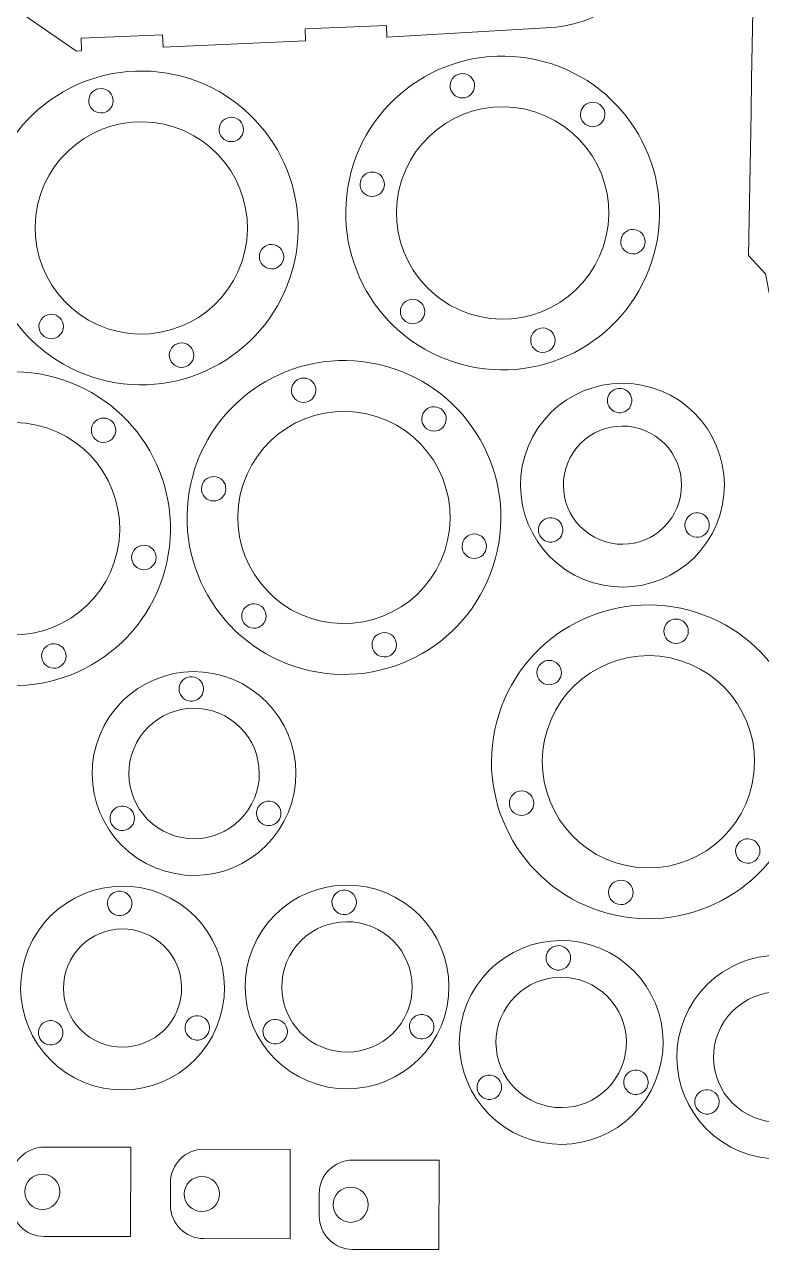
# Model space of a CAD drawing. Header units: millimetres. Extents: x -827 to 468, y -1652 to 1182.
# Drawn here: x -198.7 to -17.8, y -272.5 to 28 of the extents above; entities that cross this region are included whole.
import ezdxf

# ---------------------------------------------------------------- set-up
doc = ezdxf.new("R2010")
doc.units = ezdxf.units.MM
doc.header["$MEASUREMENT"] = 0
doc.layers.add('layer 1', color=7, linetype='Continuous')

msp = doc.modelspace()

# ---------------------------------------------------------------- linework, layer by layer
at = {"layer": 'layer 1', "color": 20, "lineweight": 20}
msp.add_open_spline([(108.1502, 204.8855), (112.9744, 204.0399), (117.1945, 201.7782), (120.4591, 198.603), (120.4591, 198.603), (124.1073, 195.0546), (129.5931, 196.5891), (132.7406, 199.2505), (132.7406, 199.2505), (135.9165, 201.936), (137.4535, 205.2047), (132.9721, 210.3693), (132.9721, 210.3693), (127.7232, 216.4186), (120.8748, 219.7215), (112.5802, 221.1534), (112.5802, 221.1534), (112.0428, 221.2462), (111.3683, 221.2943), (110.8044, 221.3218), (110.8044, 221.3218), (110.8044, 221.3218), (39.4793, 224.7882), (39.4793, 224.7882), (39.4793, 224.7882), (39.4793, 224.7882), (8.3354, 217.546), (8.3354, 217.546), (8.3354, 217.546), (8.3354, 217.546), (-23.1665, 218.1376), (-23.1665, 218.1376), (-23.1665, 218.1376), (-31.2724, 208.3904), (-30.0578, 178.2407), (-29.7453, 170.6578), (-29.7453, 170.6578), (-27.7313, 121.7825), (-52.5495, 68.3071), (-107.1153, 66.0431), (-107.1153, 66.0431), (-113.9093, 65.7613), (-146.5348, 64.4901), (-153.6885, 65.1336), (-153.6885, 65.1336), (-182.1094, 67.6905), (-205.0652, 91.0378), (-214.84, 119.0054), (-214.84, 119.0054), (-217.7587, 127.3567), (-219.5023, 136.12), (-219.8651, 144.8648), (-219.8651, 144.8648), (-220.2871, 155.0341), (-221.418, 170.1049), (-222.8444, 182.7558), (-222.8444, 182.7558), (-223.9504, 192.5668), (-224.9189, 200.0917), (-227.8808, 208.0324), (-227.8808, 208.0324), (-230.6014, 215.3263), (-234.3359, 221.2116), (-239.5075, 224.5498), (-239.5075, 224.5498), (-239.5075, 224.5498), (-292.5192, 226.9323), (-292.5192, 226.9323), (-292.5192, 226.9323), (-292.5192, 226.9323), (-292.3887, 229.8633), (-292.3887, 229.8633), (-292.3887, 229.8633), (-292.3887, 229.8633), (-305.0887, 230.5506), (-305.0887, 230.5506), (-305.0887, 230.5506), (-311.9011, 230.9192), (-322.6283, 232.378), (-334.1747, 232.0192), (-334.1747, 232.0192), (-334.1747, 232.0192), (-334.1815, 232.0174), (-334.1815, 232.0174), (-334.1815, 232.0174), (-343.6199, 231.8856), (-352.5797, 226.3891), (-356.6789, 217.2023), (-356.6789, 217.2023), (-357.2882, 215.8366), (-357.7648, 214.4453), (-358.1147, 213.043), (-358.1147, 213.043), (-358.1708, 212.8439), (-358.2203, 212.6368), (-358.2623, 212.4201), (-358.2623, 212.4201), (-358.2623, 212.4201), (-358.2634, 212.414), (-358.2634, 212.414), (-358.2634, 212.414), (-358.5401, 211.1677), (-358.7177, 209.9144), (-358.8002, 208.664), (-358.8002, 208.664), (-360.924, 187.2712), (-349.4373, 159.7583), (-363.8552, 147.1119), (-363.8552, 147.1119), (-363.8552, 147.1119), (-365.0964, 146.0965), (-365.0964, 146.0965), (-365.0964, 146.0965), (-365.0964, 146.0965), (-404.4588, 110.1724), (-404.4588, 110.1724), (-404.4588, 110.1724), (-410.0218, 105.6351), (-419.9582, 105.3357), (-431.9793, 104.0606), (-431.9793, 104.0606), (-450.3509, 102.1118), (-496.5233, 100.6426), (-507.3167, 100.3379), (-507.3167, 100.3379), (-507.3167, 100.3379), (-571.2589, 98.5069), (-571.2589, 98.5069), (-571.2589, 98.5069), (-574.538, 98.4112), (-578.034, 97.9195), (-581.8472, 96.8748), (-581.8472, 96.8748), (-581.8472, 96.8748), (-596.7667, 92.3908), (-596.7667, 92.3908), (-596.7667, 92.3908), (-596.7667, 92.3908), (-618.1668, 89.3005), (-618.1668, 89.3005), (-618.1668, 89.3005), (-619.755, 88.9302), (-621.2723, 88.6729), (-622.7392, 88.1458), (-622.7392, 88.1458), (-627.8869, 86.2956), (-631.744, 83.4376), (-634.723, 79.3291), (-634.723, 79.3291), (-637.7183, 75.1981), (-639.8211, 69.8028), (-639.5406, 63.0443), (-639.5406, 63.0443), (-639.2317, 55.5972), (-635.1464, 48.0491), (-628.478, 43.7306), (-628.478, 43.7306), (-625.8671, 42.0399), (-622.3651, 40.5349), (-619.1146, 39.9234), (-619.1146, 39.9234), (-616.356, 39.4045), (-613.8469, 39.2889), (-611.0711, 39.7597), (-611.0711, 39.7597), (-601.1747, 40.9713), (-591.2163, 34.6305), (-582.5706, 28.4756), (-582.5706, 28.4756), (-577.5729, 24.9177), (-573.9003, 20.4579), (-570.045, 18.5189), (-570.045, 18.5189), (-568.4141, 17.6986), (-566.0221, 18.1204), (-564.6631, 17.9704), (-564.6631, 17.9704), (-564.6631, 17.9704), (-506.0511, 20.4042), (-506.0511, 20.4042), (-506.0511, 20.4042), (-502.8283, 20.6652), (-500.0811, 21.4146), (-497.7546, 24.6233), (-497.7546, 24.6233), (-497.7546, 24.6233), (-494.716, 28.2754), (-494.716, 28.2754), (-494.716, 28.2754), (-492.1934, 31.3354), (-489.1708, 32.0999), (-485.7535, 32.2171), (-485.7535, 32.2171), (-485.7535, 32.2171), (-484.8618, 32.2541), (-484.8618, 32.2541), (-484.8618, 32.2541), (-484.8618, 32.2541), (-484.9749, 34.9803), (-484.9749, 34.9803), (-484.9749, 34.9803), (-484.9749, 34.9803), (-464.9921, 35.8094), (-464.9921, 35.8094), (-464.9921, 35.8094), (-464.9921, 35.8094), (-464.879, 33.0839), (-464.879, 33.0839), (-464.879, 33.0839), (-464.879, 33.0839), (-429.9091, 34.5361), (-429.9091, 34.5361), (-429.9091, 34.5361), (-429.9091, 34.5361), (-430.0222, 37.2603), (-430.0222, 37.2603), (-430.0222, 37.2603), (-430.0222, 37.2603), (-410.0394, 38.0894), (-410.0394, 38.0894), (-410.0394, 38.0894), (-410.0394, 38.0894), (-409.9264, 35.3659), (-409.9264, 35.3659), (-409.9264, 35.3659), (-409.9264, 35.3659), (-408.5463, 35.4231), (-408.5463, 35.4231), (-408.5463, 35.4231), (-408.5463, 35.4231), (-386.0679, 36.3868), (-386.0679, 36.3868), (-386.0679, 36.3868), (-383.9508, 36.4677), (-382.0659, 37.2668), (-380.4551, 38.9156), (-380.4551, 38.9156), (-380.4551, 38.9156), (-340.83, 79.7773), (-340.83, 79.7773), (-340.83, 79.7773), (-336.4807, 83.9626), (-333.6498, 87.7663), (-327.1608, 87.9771), (-327.1608, 87.9771), (-327.1608, 87.9771), (-292.7669, 89.4041), (-292.7669, 89.4041), (-292.7669, 89.4041), (-289.3707, 89.659), (-283.6791, 88.8603), (-277.9563, 84.9186), (-277.9563, 84.9186), (-277.9563, 84.9186), (-185.9412, 21.5381), (-185.9412, 21.5381), (-185.9412, 21.5381), (-185.9412, 21.5381), (-184.6544, 21.5961), (-184.6544, 21.5961), (-184.6544, 21.5961), (-184.6544, 21.5961), (-184.7817, 24.6638), (-184.7817, 24.6638), (-184.7817, 24.6638), (-184.7817, 24.6638), (-164.7989, 25.4929), (-164.7989, 25.4929), (-164.7989, 25.4929), (-164.7989, 25.4929), (-164.6745, 22.4967), (-164.6745, 22.4967), (-164.6745, 22.4967), (-164.6745, 22.4967), (-129.7098, 24.0728), (-129.7098, 24.0728), (-129.7098, 24.0728), (-129.7098, 24.0728), (-129.8289, 26.9438), (-129.8289, 26.9438), (-129.8289, 26.9438), (-129.8289, 26.9438), (-109.8461, 27.7729), (-109.8461, 27.7729), (-109.8461, 27.7729), (-109.8461, 27.7729), (-109.73, 24.9734), (-109.73, 24.9734), (-109.73, 24.9734), (-109.73, 24.9734), (-69.3175, 27.3105), (-69.3175, 27.3105), (-69.3175, 27.3105), (-63.9083, 27.5955), (-56.573, 30.142), (-52.9687, 33.8098), (-52.9687, 33.8098), (-27.8924, 59.3269), (-30.6069, 76.9535), (-16.0458, 89.77), (-16.0458, 89.77), (14.7435, 116.8705), (30.814, 102.037), (88.4737, 130.8253), (88.4737, 130.8253), (96.5182, 135.2102), (109.1877, 139.124), (117.5505, 145.1598), (117.5505, 145.1598), (122.125, 148.4614), (128.6562, 149.8544), (124.6733, 156.7633), (124.6733, 156.7633), (122.6104, 160.3413), (120.2821, 163.2456), (113.6737, 160.287), (113.6737, 160.287), (109.5418, 158.437), (104.8318, 157.7587), (100.0366, 158.5992), (100.0366, 158.5992), (87.255, 160.8396), (78.7097, 173.0176), (80.9502, 185.7991), (80.9502, 185.7991), (83.1907, 198.5808), (95.3686, 207.126), (108.1502, 204.8855)], degree=3, knots=[0, 0, 0, 0, 0.01204819, 0.01204819, 0.01204819, 0.01204819, 0.02409639, 0.02409639, 0.02409639, 0.02409639, 0.03614458, 0.03614458, 0.03614458, 0.03614458, 0.04819277, 0.04819277, 0.04819277, 0.04819277, 0.06024096, 0.06024096, 0.06024096, 0.06024096, 0.07228916, 0.07228916, 0.07228916, 0.07228916, 0.08433735, 0.08433735, 0.08433735, 0.08433735, 0.09638554, 0.09638554, 0.09638554, 0.09638554, 0.10843373, 0.10843373, 0.10843373, 0.10843373, 0.12048193, 0.12048193, 0.12048193, 0.12048193, 0.13253012, 0.13253012, 0.13253012, 0.13253012, 0.14457831, 0.14457831, 0.14457831, 0.14457831, 0.15662651, 0.15662651, 0.15662651, 0.15662651, 0.1686747, 0.1686747, 0.1686747, 0.1686747, 0.18072289, 0.18072289, 0.18072289, 0.18072289, 0.19277108, 0.19277108, 0.19277108, 0.19277108, 0.20481928, 0.20481928, 0.20481928, 0.20481928, 0.21686747, 0.21686747, 0.21686747, 0.21686747, 0.22891566, 0.22891566, 0.22891566, 0.22891566, 0.24096386, 0.24096386, 0.24096386, 0.24096386, 0.25301205, 0.25301205, 0.25301205, 0.25301205, 0.26506024, 0.26506024, 0.26506024, 0.26506024, 0.27710843, 0.27710843, 0.27710843, 0.27710843, 0.28915663, 0.28915663, 0.28915663, 0.28915663, 0.30120482, 0.30120482, 0.30120482, 0.30120482, 0.31325301, 0.31325301, 0.31325301, 0.31325301, 0.3253012, 0.3253012, 0.3253012, 0.3253012, 0.3373494, 0.3373494, 0.3373494, 0.3373494, 0.34939759, 0.34939759, 0.34939759, 0.34939759, 0.36144578, 0.36144578, 0.36144578, 0.36144578, 0.37349398, 0.37349398, 0.37349398, 0.37349398, 0.38554217, 0.38554217, 0.38554217, 0.38554217, 0.39759036, 0.39759036, 0.39759036, 0.39759036, 0.40963855, 0.40963855, 0.40963855, 0.40963855, 0.42168675, 0.42168675, 0.42168675, 0.42168675, 0.43373494, 0.43373494, 0.43373494, 0.43373494, 0.44578313, 0.44578313, 0.44578313, 0.44578313, 0.45783133, 0.45783133, 0.45783133, 0.45783133, 0.46987952, 0.46987952, 0.46987952, 0.46987952, 0.48192771, 0.48192771, 0.48192771, 0.48192771, 0.4939759, 0.4939759, 0.4939759, 0.4939759, 0.5060241, 0.5060241, 0.5060241, 0.5060241, 0.51807229, 0.51807229, 0.51807229, 0.51807229, 0.53012048, 0.53012048, 0.53012048, 0.53012048, 0.54216867, 0.54216867, 0.54216867, 0.54216867, 0.55421687, 0.55421687, 0.55421687, 0.55421687, 0.56626506, 0.56626506, 0.56626506, 0.56626506, 0.57831325, 0.57831325, 0.57831325, 0.57831325, 0.59036145, 0.59036145, 0.59036145, 0.59036145, 0.60240964, 0.60240964, 0.60240964, 0.60240964, 0.61445783, 0.61445783, 0.61445783, 0.61445783, 0.62650602, 0.62650602, 0.62650602, 0.62650602, 0.63855422, 0.63855422, 0.63855422, 0.63855422, 0.65060241, 0.65060241, 0.65060241, 0.65060241, 0.6626506, 0.6626506, 0.6626506, 0.6626506, 0.6746988, 0.6746988, 0.6746988, 0.6746988, 0.68674699, 0.68674699, 0.68674699, 0.68674699, 0.69879518, 0.69879518, 0.69879518, 0.69879518, 0.71084337, 0.71084337, 0.71084337, 0.71084337, 0.72289157, 0.72289157, 0.72289157, 0.72289157, 0.73493976, 0.73493976, 0.73493976, 0.73493976, 0.74698795, 0.74698795, 0.74698795, 0.74698795, 0.75903614, 0.75903614, 0.75903614, 0.75903614, 0.77108434, 0.77108434, 0.77108434, 0.77108434, 0.78313253, 0.78313253, 0.78313253, 0.78313253, 0.79518072, 0.79518072, 0.79518072, 0.79518072, 0.80722892, 0.80722892, 0.80722892, 0.80722892, 0.81927711, 0.81927711, 0.81927711, 0.81927711, 0.8313253, 0.8313253, 0.8313253, 0.8313253, 0.84337349, 0.84337349, 0.84337349, 0.84337349, 0.85542169, 0.85542169, 0.85542169, 0.85542169, 0.86746988, 0.86746988, 0.86746988, 0.86746988, 0.87951807, 0.87951807, 0.87951807, 0.87951807, 0.89156627, 0.89156627, 0.89156627, 0.89156627, 0.90361446, 0.90361446, 0.90361446, 0.90361446, 0.91566265, 0.91566265, 0.91566265, 0.91566265, 0.92771084, 0.92771084, 0.92771084, 0.92771084, 0.93975904, 0.93975904, 0.93975904, 0.93975904, 0.95180723, 0.95180723, 0.95180723, 0.95180723, 0.96385542, 0.96385542, 0.96385542, 0.96385542, 0.97590361, 0.97590361, 0.97590361, 0.97590361, 1, 1, 1, 1], dxfattribs=at)
at = {"layer": 'layer 1', "color": 250, "lineweight": 20}
msp.add_open_spline([(278.9303, -34.2065), (278.9303, -34.2065), (279.5597, 1.0118), (279.5597, 1.0118), (279.5597, 1.0118), (279.5597, 1.0118), (279.7069, 9.2469), (279.7069, 9.2469), (279.7069, 9.2469), (279.7069, 9.2469), (279.9302, 21.7449), (279.9302, 21.7449), (279.9302, 21.7449), (279.9302, 21.7449), (280.1536, 34.2429), (280.1536, 34.2429), (280.1536, 34.2429), (280.1536, 34.2429), (280.3769, 46.7409), (280.3769, 46.7409), (280.3769, 46.7409), (280.3769, 46.7409), (280.6003, 59.2389), (280.6003, 59.2389), (280.6003, 59.2389), (280.6003, 59.2389), (280.7581, 68.0699), (280.7581, 68.0699), (280.7581, 68.0699), (280.7581, 68.0699), (280.9159, 76.9009), (280.9159, 76.9009), (280.9159, 76.9009), (280.9159, 76.9009), (277.1762, 80.6359), (277.1762, 80.6359), (277.1762, 80.6359), (277.1762, 80.6359), (273.4364, 84.3709), (273.4364, 84.3709), (273.4364, 84.3709), (273.4364, 84.3709), (239.7477, 84.973), (239.7477, 84.973), (239.7477, 84.973), (239.7477, 84.973), (206.059, 85.575), (206.059, 85.575), (206.059, 85.575), (206.059, 85.575), (168.565, 86.2451), (168.565, 86.2451), (168.565, 86.2451), (168.565, 86.2451), (131.071, 86.9152), (131.071, 86.9152), (131.071, 86.9152), (131.071, 86.9152), (93.577, 87.5852), (93.577, 87.5852), (93.577, 87.5852), (93.577, 87.5852), (56.0829, 88.2553), (56.0829, 88.2553), (56.0829, 88.2553), (56.0829, 88.2553), (23.2314, 88.8424), (23.2314, 88.8424), (23.2314, 88.8424), (23.2314, 88.8424), (-9.6202, 89.4295), (-9.6202, 89.4295), (-9.6202, 89.4295), (-9.6202, 89.4295), (-14.3345, 85.4926), (-14.3345, 85.4926), (-14.3345, 85.4926), (-14.3345, 85.4926), (-19.0488, 81.5558), (-19.0488, 81.5558), (-19.0488, 81.5558), (-19.0488, 81.5558), (-19.2003, 73.0776), (-19.2003, 73.0776), (-19.2003, 73.0776), (-19.2003, 73.0776), (-19.3518, 64.5994), (-19.3518, 64.5994), (-19.3518, 64.5994), (-19.3518, 64.5994), (-19.5752, 52.1014), (-19.5752, 52.1014), (-19.5752, 52.1014), (-19.5752, 52.1014), (-19.7985, 39.6034), (-19.7985, 39.6034), (-19.7985, 39.6034), (-19.7985, 39.6034), (-20.0219, 27.1054), (-20.0219, 27.1054), (-20.0219, 27.1054), (-20.0219, 27.1054), (-20.2452, 14.6074), (-20.2452, 14.6074), (-20.2452, 14.6074), (-20.2452, 14.6074), (-20.3908, 6.4604), (-20.3908, 6.4604), (-20.3908, 6.4604), (-20.3908, 6.4604), (-21.0186, -28.6698), (-21.0186, -28.6698), (-21.0186, -28.6698), (-21.0186, -28.6698), (-16.807, -33.0974), (-16.807, -33.0974), (-16.807, -33.0974), (-16.807, -33.0974), (-12.8295, -53.9484), (-12.8295, -53.9484), (-12.8295, -53.9484), (-12.8295, -53.9484), (20.3751, -54.5417), (20.3751, -54.5417), (20.3751, -54.5417), (20.3751, -54.5417), (53.5797, -55.1353), (53.5797, -55.1353), (53.5797, -55.1353), (53.5797, -55.1353), (91.7901, -12.3988), (91.7901, -12.3988), (91.7901, -12.3988), (91.7901, -12.3988), (129.2841, -13.0689), (129.2841, -13.0689), (129.2841, -13.0689), (129.2841, -13.0689), (166.7781, -13.7389), (166.7781, -13.7389), (166.7781, -13.7389), (166.7781, -13.7389), (203.5557, -57.8154), (203.5557, -57.8154), (203.5557, -57.8154), (203.5557, -57.8154), (237.3326, -58.4191), (237.3326, -58.4191), (237.3326, -58.4191), (237.3326, -58.4191), (271.1095, -59.0227), (271.1095, -59.0227), (271.1095, -59.0227), (272.3739, -57.624), (273.8726, -39.8018), (275.137, -38.403), (275.137, -38.403), (276.4014, -37.0042), (277.6658, -35.6053), (278.9303, -34.2065)], degree=3, knots=[0, 0, 0, 0, 0.02439024, 0.02439024, 0.02439024, 0.02439024, 0.04878049, 0.04878049, 0.04878049, 0.04878049, 0.07317073, 0.07317073, 0.07317073, 0.07317073, 0.09756098, 0.09756098, 0.09756098, 0.09756098, 0.12195122, 0.12195122, 0.12195122, 0.12195122, 0.14634146, 0.14634146, 0.14634146, 0.14634146, 0.17073171, 0.17073171, 0.17073171, 0.17073171, 0.19512195, 0.19512195, 0.19512195, 0.19512195, 0.2195122, 0.2195122, 0.2195122, 0.2195122, 0.24390244, 0.24390244, 0.24390244, 0.24390244, 0.26829268, 0.26829268, 0.26829268, 0.26829268, 0.29268293, 0.29268293, 0.29268293, 0.29268293, 0.31707317, 0.31707317, 0.31707317, 0.31707317, 0.34146341, 0.34146341, 0.34146341, 0.34146341, 0.36585366, 0.36585366, 0.36585366, 0.36585366, 0.3902439, 0.3902439, 0.3902439, 0.3902439, 0.41463415, 0.41463415, 0.41463415, 0.41463415, 0.43902439, 0.43902439, 0.43902439, 0.43902439, 0.46341463, 0.46341463, 0.46341463, 0.46341463, 0.48780488, 0.48780488, 0.48780488, 0.48780488, 0.51219512, 0.51219512, 0.51219512, 0.51219512, 0.53658537, 0.53658537, 0.53658537, 0.53658537, 0.56097561, 0.56097561, 0.56097561, 0.56097561, 0.58536585, 0.58536585, 0.58536585, 0.58536585, 0.6097561, 0.6097561, 0.6097561, 0.6097561, 0.63414634, 0.63414634, 0.63414634, 0.63414634, 0.65853659, 0.65853659, 0.65853659, 0.65853659, 0.68292683, 0.68292683, 0.68292683, 0.68292683, 0.70731707, 0.70731707, 0.70731707, 0.70731707, 0.73170732, 0.73170732, 0.73170732, 0.73170732, 0.75609756, 0.75609756, 0.75609756, 0.75609756, 0.7804878, 0.7804878, 0.7804878, 0.7804878, 0.80487805, 0.80487805, 0.80487805, 0.80487805, 0.82926829, 0.82926829, 0.82926829, 0.82926829, 0.85365854, 0.85365854, 0.85365854, 0.85365854, 0.87804878, 0.87804878, 0.87804878, 0.87804878, 0.90243902, 0.90243902, 0.90243902, 0.90243902, 0.92682927, 0.92682927, 0.92682927, 0.92682927, 0.95121951, 0.95121951, 0.95121951, 0.95121951, 1, 1, 1, 1], dxfattribs=at)
at = {"layer": 'layer 1', "color": 242, "lineweight": 20}
for points in [[(-73.063, 19.3976), (-52.2982, 14.8221), (-39.1742, -5.7204), (-43.7498, -26.4852), (-43.7498, -26.4852), (-48.3253, -47.25), (-68.8678, -60.374), (-89.6326, -55.7984), (-89.6326, -55.7984), (-110.3974, -51.2229), (-123.5214, -30.6804), (-118.9458, -9.9156), (-118.9458, -9.9156), (-114.3703, 10.8492), (-93.8278, 23.9732), (-73.063, 19.3976)], [(-161.7367, 15.7269), (-140.9719, 11.1514), (-127.8479, -9.3911), (-132.4235, -30.1559), (-132.4235, -30.1559), (-136.999, -50.9207), (-157.5415, -64.0447), (-178.3063, -59.4691), (-178.3063, -59.4691), (-199.0711, -54.8936), (-212.1951, -34.3511), (-207.6195, -13.5863), (-207.6195, -13.5863), (-203.044, 7.1785), (-182.5015, 20.3025), (-161.7367, 15.7269)], [(-90.5901, 15.9481), (-88.9722, 15.5915), (-87.9495, 13.9908), (-88.306, 12.3728), (-88.306, 12.3728), (-88.6625, 10.7548), (-90.2633, 9.7321), (-91.8813, 10.0886), (-91.8813, 10.0886), (-93.4993, 10.4452), (-94.5219, 12.0459), (-94.1654, 13.6639), (-94.1654, 13.6639), (-93.8089, 15.2819), (-92.2081, 16.3046), (-90.5901, 15.9481)], [(-179.2638, 12.2774), (-177.6459, 11.9208), (-176.6232, 10.3201), (-176.9797, 8.7021), (-176.9797, 8.7021), (-177.3362, 7.0841), (-178.937, 6.0614), (-180.555, 6.4179), (-180.555, 6.4179), (-182.173, 6.7745), (-183.1956, 8.3752), (-182.8391, 9.9932), (-182.8391, 9.9932), (-182.4826, 11.6112), (-180.8818, 12.6339), (-179.2638, 12.2774)], [(-75.7434, 7.2338), (-61.6965, 4.1385), (-52.8183, -9.7579), (-55.9136, -23.8048), (-55.9136, -23.8048), (-59.0089, -37.8517), (-72.9053, -46.7299), (-86.9522, -43.6346), (-86.9522, -43.6346), (-100.9991, -40.5393), (-109.8773, -26.6429), (-106.782, -12.596), (-106.782, -12.596), (-103.6867, 1.4509), (-89.7903, 10.3291), (-75.7434, 7.2338)], [(-58.609, 8.901), (-56.991, 8.5444), (-55.9683, 6.9437), (-56.3248, 5.3257), (-56.3248, 5.3257), (-56.6813, 3.7077), (-58.2821, 2.685), (-59.9001, 3.0415), (-59.9001, 3.0415), (-61.5181, 3.3981), (-62.5408, 4.9988), (-62.1842, 6.6168), (-62.1842, 6.6168), (-61.8277, 8.2348), (-60.2269, 9.2575), (-58.609, 8.901)], [(-164.4171, 3.5631), (-150.3702, 0.4678), (-141.492, -13.4286), (-144.5873, -27.4755), (-144.5873, -27.4755), (-147.6826, -41.5224), (-161.579, -50.4006), (-175.6259, -47.3053), (-175.6259, -47.3053), (-189.6728, -44.21), (-198.551, -30.3136), (-195.4557, -16.2667), (-195.4557, -16.2667), (-192.3604, -2.2198), (-178.464, 6.6584), (-164.4171, 3.5631)], [(-147.2827, 5.2303), (-145.6647, 4.8737), (-144.642, 3.273), (-144.9985, 1.655), (-144.9985, 1.655), (-145.355, 0.037), (-146.9558, -0.9857), (-148.5738, -0.6292), (-148.5738, -0.6292), (-150.1918, -0.2726), (-151.2145, 1.3281), (-150.8579, 2.9461), (-150.8579, 2.9461), (-150.5014, 4.5641), (-148.9006, 5.5868), (-147.2827, 5.2303)], [(-112.6813, -8.224), (-111.0633, -8.5806), (-110.0406, -10.1813), (-110.3971, -11.7993), (-110.3971, -11.7993), (-110.7536, -13.4173), (-112.3544, -14.44), (-113.9724, -14.0835), (-113.9724, -14.0835), (-115.5904, -13.727), (-116.6131, -12.1262), (-116.2565, -10.5082), (-116.2565, -10.5082), (-115.9, -8.8902), (-114.2992, -7.8675), (-112.6813, -8.224)], [(-48.7232, -22.3173), (-47.1052, -22.6738), (-46.0825, -24.2746), (-46.4391, -25.8926), (-46.4391, -25.8926), (-46.7956, -27.5106), (-48.3964, -28.5333), (-50.0143, -28.1768), (-50.0143, -28.1768), (-51.6323, -27.8202), (-52.655, -26.2195), (-52.2985, -24.6015), (-52.2985, -24.6015), (-51.942, -22.9835), (-50.3412, -21.9608), (-48.7232, -22.3173)], [(-137.3969, -25.988), (-135.7789, -26.3445), (-134.7562, -27.9453), (-135.1128, -29.5633), (-135.1128, -29.5633), (-135.4693, -31.1813), (-137.0701, -32.204), (-138.688, -31.8475), (-138.688, -31.8475), (-140.306, -31.4909), (-141.3287, -29.8902), (-140.9722, -28.2722), (-140.9722, -28.2722), (-140.6157, -26.6542), (-139.0149, -25.6315), (-137.3969, -25.988)], [(-102.7934, -39.4428), (-101.1754, -39.7993), (-100.1527, -41.4001), (-100.5092, -43.0181), (-100.5092, -43.0181), (-100.8657, -44.6361), (-102.4665, -45.6588), (-104.0845, -45.3022), (-104.0845, -45.3022), (-105.7025, -44.9457), (-106.7252, -43.3449), (-106.3686, -41.727), (-106.3686, -41.727), (-106.0121, -40.109), (-104.4113, -39.0863), (-102.7934, -39.4428)], [(-191.4671, -43.1135), (-189.8491, -43.47), (-188.8264, -45.0708), (-189.1829, -46.6888), (-189.1829, -46.6888), (-189.5394, -48.3068), (-191.1402, -49.3295), (-192.7582, -48.9729), (-192.7582, -48.9729), (-194.3762, -48.6164), (-195.3989, -47.0156), (-195.0423, -45.3977), (-195.0423, -45.3977), (-194.6858, -43.7797), (-193.085, -42.757), (-191.4671, -43.1135)], [(-70.8143, -46.4894), (-69.1963, -46.846), (-68.1737, -48.4467), (-68.5302, -50.0647), (-68.5302, -50.0647), (-68.8867, -51.6827), (-70.4875, -52.7054), (-72.1055, -52.3489), (-72.1055, -52.3489), (-73.7234, -51.9923), (-74.7461, -50.3916), (-74.3896, -48.7736), (-74.3896, -48.7736), (-74.0331, -47.1556), (-72.4323, -46.1329), (-70.8143, -46.4894)], [(-159.488, -50.1601), (-157.87, -50.5167), (-156.8474, -52.1174), (-157.2039, -53.7354), (-157.2039, -53.7354), (-157.5604, -55.3534), (-159.1612, -56.3761), (-160.7792, -56.0196), (-160.7792, -56.0196), (-162.3971, -55.663), (-163.4198, -54.0623), (-163.0633, -52.4443), (-163.0633, -52.4443), (-162.7068, -50.8263), (-161.106, -49.8036), (-159.488, -50.1601)], [(-111.9913, -55.32), (-91.2265, -59.8955), (-78.1025, -80.438), (-82.6781, -101.2028), (-82.6781, -101.2028), (-87.2536, -121.9676), (-107.7961, -135.0916), (-128.5609, -130.516), (-128.5609, -130.516), (-149.3257, -125.9405), (-162.4497, -105.398), (-157.8741, -84.6332), (-157.8741, -84.6332), (-153.2986, -63.8684), (-132.7561, -50.7444), (-111.9913, -55.32)], [(-193.0686, -58.0858), (-172.3038, -62.6613), (-159.1798, -83.2038), (-163.7554, -103.9686), (-163.7554, -103.9686), (-168.3309, -124.7334), (-188.8734, -137.8574), (-209.6382, -133.2818), (-209.6382, -133.2818), (-230.403, -128.7063), (-243.527, -108.1638), (-238.9514, -87.399), (-238.9514, -87.399), (-234.3759, -66.6342), (-213.8334, -53.5102), (-193.0686, -58.0858)], [(-129.5184, -58.7695), (-127.9005, -59.1261), (-126.8778, -60.7268), (-127.2343, -62.3448), (-127.2343, -62.3448), (-127.5908, -63.9628), (-129.1916, -64.9855), (-130.8096, -64.629), (-130.8096, -64.629), (-132.4276, -64.2724), (-133.4502, -62.6717), (-133.0937, -61.0537), (-133.0937, -61.0537), (-132.7372, -59.4357), (-131.1364, -58.413), (-129.5184, -58.7695)], [(-114.6717, -67.4838), (-100.6248, -70.5791), (-91.7466, -84.4755), (-94.8419, -98.5224), (-94.8419, -98.5224), (-97.9372, -112.5693), (-111.8336, -121.4475), (-125.8805, -118.3522), (-125.8805, -118.3522), (-139.9274, -115.2569), (-148.8056, -101.3605), (-145.7103, -87.3136), (-145.7103, -87.3136), (-142.615, -73.2667), (-128.7186, -64.3885), (-114.6717, -67.4838)], [(-97.5373, -65.8166), (-95.9193, -66.1732), (-94.8966, -67.7739), (-95.2531, -69.3919), (-95.2531, -69.3919), (-95.6096, -71.0099), (-97.2104, -72.0326), (-98.8284, -71.6761), (-98.8284, -71.6761), (-100.4464, -71.3195), (-101.4691, -69.7188), (-101.1125, -68.1008), (-101.1125, -68.1008), (-100.756, -66.4828), (-99.1552, -65.4601), (-97.5373, -65.8166)], [(-195.749, -70.2496), (-181.7021, -73.3449), (-172.8239, -87.2413), (-175.9192, -101.2882), (-175.9192, -101.2882), (-179.0145, -115.3351), (-192.9109, -124.2133), (-206.9578, -121.118), (-206.9578, -121.118), (-221.0047, -118.0227), (-229.8829, -104.1263), (-226.7876, -90.0794), (-226.7876, -90.0794), (-223.6923, -76.0325), (-209.7959, -67.1543), (-195.749, -70.2496)], [(-178.6146, -68.5824), (-176.9966, -68.939), (-175.9739, -70.5397), (-176.3304, -72.1577), (-176.3304, -72.1577), (-176.6869, -73.7757), (-178.2877, -74.7984), (-179.9057, -74.4419), (-179.9057, -74.4419), (-181.5237, -74.0853), (-182.5464, -72.4846), (-182.1898, -70.8666), (-182.1898, -70.8666), (-181.8333, -69.2486), (-180.2325, -68.2259), (-178.6146, -68.5824)], [(-151.6096, -82.9416), (-149.9916, -83.2982), (-148.9689, -84.8989), (-149.3254, -86.5169), (-149.3254, -86.5169), (-149.6819, -88.1349), (-151.2827, -89.1576), (-152.9007, -88.8011), (-152.9007, -88.8011), (-154.5187, -88.4446), (-155.5414, -86.8438), (-155.1848, -85.2258), (-155.1848, -85.2258), (-154.8283, -83.6078), (-153.2275, -82.5851), (-151.6096, -82.9416)], [(-87.6515, -97.0349), (-86.0335, -97.3914), (-85.0108, -98.9922), (-85.3674, -100.6102), (-85.3674, -100.6102), (-85.7239, -102.2282), (-87.3247, -103.2509), (-88.9426, -102.8944), (-88.9426, -102.8944), (-90.5606, -102.5378), (-91.5833, -100.9371), (-91.2268, -99.3191), (-91.2268, -99.3191), (-90.8703, -97.7011), (-89.2695, -96.6784), (-87.6515, -97.0349)], [(-168.7288, -99.8007), (-167.1108, -100.1572), (-166.0881, -101.758), (-166.4447, -103.376), (-166.4447, -103.376), (-166.8012, -104.994), (-168.402, -106.0167), (-170.0199, -105.6602), (-170.0199, -105.6602), (-171.6379, -105.3036), (-172.6606, -103.7029), (-172.3041, -102.0849), (-172.3041, -102.0849), (-171.9476, -100.4669), (-170.3468, -99.4442), (-168.7288, -99.8007)], [(-7.8967, -160.8334), (-12.2959, -181.6362), (-32.7263, -194.934), (-53.5292, -190.5347), (-53.5292, -190.5347), (-74.3321, -186.1355), (-87.6298, -165.7051), (-83.2306, -144.9022), (-83.2306, -144.9022), (-78.8314, -124.0994), (-58.4009, -110.8016), (-37.5981, -115.2009), (-37.5981, -115.2009), (-16.7952, -119.6001), (-3.4974, -140.0305), (-7.8967, -160.8334)], [(-141.7217, -114.1604), (-140.1037, -114.5169), (-139.081, -116.1177), (-139.4375, -117.7357), (-139.4375, -117.7357), (-139.794, -119.3537), (-141.3948, -120.3764), (-143.0128, -120.0198), (-143.0128, -120.0198), (-144.6308, -119.6633), (-145.6535, -118.0625), (-145.2969, -116.4446), (-145.2969, -116.4446), (-144.9404, -114.8266), (-143.3396, -113.8039), (-141.7217, -114.1604)], [(-35.8534, -121.4508), (-36.1962, -123.0718), (-37.7882, -124.108), (-39.4092, -123.7653), (-39.4092, -123.7653), (-41.0301, -123.4225), (-42.0664, -121.8304), (-41.7236, -120.2095), (-41.7236, -120.2095), (-41.3809, -118.5885), (-39.7888, -117.5523), (-38.1678, -117.8951), (-38.1678, -117.8951), (-36.5469, -118.2379), (-35.5106, -119.8299), (-35.8534, -121.4508)], [(-109.7426, -121.207), (-108.1246, -121.5636), (-107.102, -123.1643), (-107.4585, -124.7823), (-107.4585, -124.7823), (-107.815, -126.4003), (-109.4158, -127.423), (-111.0338, -127.0665), (-111.0338, -127.0665), (-112.6517, -126.7099), (-113.6744, -125.1092), (-113.3179, -123.4912), (-113.3179, -123.4912), (-112.9614, -121.8732), (-111.3606, -120.8505), (-109.7426, -121.207)], [(-190.8199, -123.9728), (-189.2019, -124.3294), (-188.1793, -125.9301), (-188.5358, -127.5481), (-188.5358, -127.5481), (-188.8923, -129.1661), (-190.4931, -130.1888), (-192.1111, -129.8323), (-192.1111, -129.8323), (-193.729, -129.4757), (-194.7517, -127.875), (-194.3952, -126.257), (-194.3952, -126.257), (-194.0387, -124.639), (-192.4379, -123.6163), (-190.8199, -123.9728)], [(-20.0828, -158.2563), (-23.0588, -172.3289), (-36.8794, -181.3247), (-50.9521, -178.3486), (-50.9521, -178.3486), (-65.0247, -175.3726), (-74.0205, -161.552), (-71.0445, -147.4794), (-71.0445, -147.4794), (-68.0684, -133.4067), (-54.2478, -124.411), (-40.1752, -127.387), (-40.1752, -127.387), (-26.1025, -130.363), (-17.1068, -144.1836), (-20.0828, -158.2563)], [(-66.9872, -131.6032), (-67.3299, -133.2241), (-68.922, -134.2604), (-70.543, -133.9176), (-70.543, -133.9176), (-72.1639, -133.5749), (-73.2002, -131.9828), (-72.8573, -130.3618), (-72.8573, -130.3618), (-72.5146, -128.7409), (-70.9225, -127.7046), (-69.3016, -128.0475), (-69.3016, -128.0475), (-67.6807, -128.3902), (-66.6444, -129.9823), (-66.9872, -131.6032)], [(-73.7623, -163.6409), (-74.1051, -165.2619), (-75.6971, -166.298), (-77.3181, -165.9553), (-77.3181, -165.9553), (-78.939, -165.6125), (-79.9753, -164.0204), (-79.6325, -162.3995), (-79.6325, -162.3995), (-79.2896, -160.7786), (-77.6977, -159.7423), (-76.0767, -160.0851), (-76.0767, -160.0851), (-74.4557, -160.4279), (-73.4195, -162.0199), (-73.7623, -163.6409)], [(-18.2703, -175.3759), (-18.6132, -176.9969), (-20.2051, -178.0331), (-21.8261, -177.6903), (-21.8261, -177.6903), (-23.4471, -177.3476), (-24.4833, -175.7555), (-24.1406, -174.1346), (-24.1406, -174.1346), (-23.7977, -172.5136), (-22.2057, -171.4773), (-20.5848, -171.8202), (-20.5848, -171.8202), (-18.9638, -172.163), (-17.9276, -173.755), (-18.2703, -175.3759)], [(-49.4036, -185.5262), (-49.7464, -187.1471), (-51.3385, -188.1834), (-52.9594, -187.8405), (-52.9594, -187.8405), (-54.5804, -187.4977), (-55.6166, -185.9057), (-55.2739, -184.2848), (-55.2739, -184.2848), (-54.931, -182.6638), (-53.339, -181.6276), (-51.7181, -181.9704), (-51.7181, -181.9704), (-50.0971, -182.3131), (-49.0609, -183.9052), (-49.4036, -185.5262)]]:
    msp.add_open_spline(points, degree=3, knots=[0, 0, 0, 0, 0.2, 0.2, 0.2, 0.2, 0.4, 0.4, 0.4, 0.4, 0.6, 0.6, 0.6, 0.6, 1, 1, 1, 1], dxfattribs=at)
at = {"layer": 'layer 1', "color": 242, "lineweight": 9}
for points in [[(-40.1777, -62.9311), (-27.9956, -69.4298), (-23.3883, -84.5735), (-29.8869, -96.7557), (-29.8869, -96.7557), (-36.3856, -108.9378), (-51.5293, -113.5451), (-63.7115, -107.0465), (-63.7115, -107.0465), (-75.8936, -100.5478), (-80.5009, -85.4041), (-74.0023, -73.2219), (-74.0023, -73.2219), (-67.5036, -61.0398), (-52.3599, -56.4325), (-40.1777, -62.9311)], [(-51.2297, -61.583), (-49.7678, -62.3629), (-49.215, -64.18), (-49.9948, -65.6419), (-49.9948, -65.6419), (-50.7747, -67.1038), (-52.5918, -67.6567), (-54.0538, -66.8768), (-54.0538, -66.8768), (-55.5158, -66.0969), (-56.0686, -64.2798), (-55.2887, -62.8179), (-55.2887, -62.8179), (-54.5088, -61.356), (-52.6917, -60.8031), (-51.2297, -61.583)], [(-45.1212, -72.1979), (-38.0569, -75.9663), (-35.3852, -84.748), (-39.1537, -91.8122), (-39.1537, -91.8122), (-42.9221, -98.8765), (-51.7038, -101.5482), (-58.768, -97.7797), (-58.768, -97.7797), (-65.8323, -94.0113), (-68.504, -85.2296), (-64.7355, -78.1654), (-64.7355, -78.1654), (-60.9671, -71.1011), (-52.1854, -68.4294), (-45.1212, -72.1979)], [(-68.1609, -93.3249), (-66.6989, -94.1048), (-66.1462, -95.9219), (-66.926, -97.3838), (-66.926, -97.3838), (-67.7059, -98.8457), (-69.523, -99.3986), (-70.985, -98.6187), (-70.985, -98.6187), (-72.447, -97.8388), (-72.9997, -96.0217), (-72.2199, -94.5598), (-72.2199, -94.5598), (-71.44, -93.0979), (-69.6229, -92.545), (-68.1609, -93.3249)], [(-32.2071, -92.1178), (-30.7451, -92.8977), (-30.1923, -94.7148), (-30.9722, -96.1767), (-30.9722, -96.1767), (-31.752, -97.6386), (-33.5691, -98.1915), (-35.0311, -97.4116), (-35.0311, -97.4116), (-36.4931, -96.6317), (-37.0459, -94.8146), (-36.266, -93.3527), (-36.266, -93.3527), (-35.4861, -91.8908), (-33.669, -91.3379), (-32.2071, -92.1178)], [(-162.8423, -186.324), (-150.6602, -192.8227), (-146.0529, -207.9664), (-152.5515, -220.1486), (-152.5515, -220.1486), (-159.0502, -232.3307), (-174.1939, -236.938), (-186.3761, -230.4394), (-186.3761, -230.4394), (-198.5582, -223.9407), (-203.1655, -208.797), (-196.6669, -196.6148), (-196.6669, -196.6148), (-190.1682, -184.4327), (-175.0245, -179.8254), (-162.8423, -186.324)], [(-173.8943, -184.9759), (-172.4324, -185.7558), (-171.8796, -187.5729), (-172.6594, -189.0348), (-172.6594, -189.0348), (-173.4393, -190.4967), (-175.2564, -191.0496), (-176.7184, -190.2697), (-176.7184, -190.2697), (-178.1804, -189.4898), (-178.7332, -187.6727), (-177.9533, -186.2108), (-177.9533, -186.2108), (-177.1734, -184.7489), (-175.3563, -184.196), (-173.8943, -184.9759)], [(-167.7858, -195.5908), (-160.7215, -199.3592), (-158.0498, -208.1409), (-161.8183, -215.2051), (-161.8183, -215.2051), (-165.5867, -222.2694), (-174.3684, -224.9411), (-181.4326, -221.1726), (-181.4326, -221.1726), (-188.4969, -217.4042), (-191.1686, -208.6225), (-187.4001, -201.5583), (-187.4001, -201.5583), (-183.6317, -194.494), (-174.85, -191.8223), (-167.7858, -195.5908)], [(-190.8255, -216.7178), (-189.3635, -217.4977), (-188.8108, -219.3148), (-189.5906, -220.7767), (-189.5906, -220.7767), (-190.3705, -222.2386), (-192.1876, -222.7915), (-193.6496, -222.0116), (-193.6496, -222.0116), (-195.1116, -221.2317), (-195.6643, -219.4146), (-194.8845, -217.9527), (-194.8845, -217.9527), (-194.1046, -216.4908), (-192.2875, -215.9379), (-190.8255, -216.7178)], [(-154.8717, -215.5107), (-153.4097, -216.2906), (-152.8569, -218.1077), (-153.6368, -219.5696), (-153.6368, -219.5696), (-154.4166, -221.0315), (-156.2337, -221.5844), (-157.6957, -220.8045), (-157.6957, -220.8045), (-159.1577, -220.0246), (-159.7105, -218.2075), (-158.9306, -216.7456), (-158.9306, -216.7456), (-158.1507, -215.2837), (-156.3336, -214.7308), (-154.8717, -215.5107)]]:
    msp.add_open_spline(points, degree=3, knots=[0, 0, 0, 0, 0.2, 0.2, 0.2, 0.2, 0.4, 0.4, 0.4, 0.4, 0.6, 0.6, 0.6, 0.6, 1, 1, 1, 1], dxfattribs=at)
at = {"layer": 'layer 1', "color": 250, "lineweight": 9}
for points in [[(-145.2904, -133.6876), (-133.1083, -140.1863), (-128.501, -155.33), (-134.9996, -167.5122), (-134.9996, -167.5122), (-141.4983, -179.6943), (-156.642, -184.3016), (-168.8242, -177.803), (-168.8242, -177.803), (-181.0063, -171.3043), (-185.6136, -156.1606), (-179.115, -143.9784), (-179.115, -143.9784), (-172.6163, -131.7963), (-157.4726, -127.189), (-145.2904, -133.6876)], [(-156.3424, -132.3395), (-154.8805, -133.1194), (-154.3277, -134.9365), (-155.1075, -136.3984), (-155.1075, -136.3984), (-155.8874, -137.8603), (-157.7045, -138.4132), (-159.1665, -137.6333), (-159.1665, -137.6333), (-160.6285, -136.8534), (-161.1813, -135.0363), (-160.4014, -133.5744), (-160.4014, -133.5744), (-159.6215, -132.1125), (-157.8044, -131.5596), (-156.3424, -132.3395)], [(-149.5265, -141.6284), (-141.7299, -145.7875), (-138.7812, -155.4795), (-142.9404, -163.2761), (-142.9404, -163.2761), (-147.0995, -171.0727), (-156.7915, -174.0214), (-164.5881, -169.8622), (-164.5881, -169.8622), (-172.3847, -165.7031), (-175.3334, -156.0111), (-171.1742, -148.2145), (-171.1742, -148.2145), (-167.0151, -140.4179), (-157.3231, -137.4692), (-149.5265, -141.6284)], [(-137.3198, -162.8743), (-135.8578, -163.6542), (-135.305, -165.4713), (-136.0849, -166.9332), (-136.0849, -166.9332), (-136.8647, -168.3951), (-138.6818, -168.948), (-140.1438, -168.1681), (-140.1438, -168.1681), (-141.6058, -167.3882), (-142.1586, -165.5711), (-141.3787, -164.1092), (-141.3787, -164.1092), (-140.5988, -162.6473), (-138.7817, -162.0944), (-137.3198, -162.8743)], [(-173.2736, -164.0814), (-171.8116, -164.8613), (-171.2589, -166.6784), (-172.0387, -168.1403), (-172.0387, -168.1403), (-172.8186, -169.6022), (-174.6357, -170.1551), (-176.0977, -169.3752), (-176.0977, -169.3752), (-177.5597, -168.5953), (-178.1124, -166.7782), (-177.3326, -165.3163), (-177.3326, -165.3163), (-176.5527, -163.8544), (-174.7356, -163.3015), (-173.2736, -164.0814)], [(-107.7602, -186.0482), (-95.5781, -192.5469), (-90.9708, -207.6906), (-97.4694, -219.8728), (-97.4694, -219.8728), (-103.9681, -232.0549), (-119.1118, -236.6622), (-131.294, -230.1636), (-131.294, -230.1636), (-143.4761, -223.6649), (-148.0834, -208.5212), (-141.5848, -196.339), (-141.5848, -196.339), (-135.0861, -184.1569), (-119.9424, -179.5496), (-107.7602, -186.0482)], [(-118.8122, -184.7001), (-117.3503, -185.48), (-116.7975, -187.2971), (-117.5773, -188.759), (-117.5773, -188.759), (-118.3572, -190.2209), (-120.1743, -190.7738), (-121.6363, -189.9939), (-121.6363, -189.9939), (-123.0983, -189.214), (-123.6511, -187.3969), (-122.8712, -185.935), (-122.8712, -185.935), (-122.0913, -184.4731), (-120.2742, -183.9202), (-118.8122, -184.7001)], [(-111.9963, -193.989), (-104.1997, -198.1481), (-101.251, -207.8401), (-105.4102, -215.6367), (-105.4102, -215.6367), (-109.5693, -223.4333), (-119.2613, -226.382), (-127.0579, -222.2228), (-127.0579, -222.2228), (-134.8545, -218.0637), (-137.8032, -208.3717), (-133.644, -200.5751), (-133.644, -200.5751), (-129.4849, -192.7785), (-119.7929, -189.8298), (-111.9963, -193.989)], [(-55.2042, -199.6705), (-43.0221, -206.1692), (-38.4148, -221.3129), (-44.9134, -233.4951), (-44.9134, -233.4951), (-51.4121, -245.6772), (-66.5558, -250.2845), (-78.738, -243.7859), (-78.738, -243.7859), (-90.9201, -237.2872), (-95.5274, -222.1435), (-89.0288, -209.9613), (-89.0288, -209.9613), (-82.5301, -197.7792), (-67.3864, -193.1719), (-55.2042, -199.6705)], [(-66.2562, -198.3224), (-64.7943, -199.1023), (-64.2415, -200.9194), (-65.0213, -202.3813), (-65.0213, -202.3813), (-65.8012, -203.8432), (-67.6183, -204.3961), (-69.0803, -203.6162), (-69.0803, -203.6162), (-70.5423, -202.8363), (-71.0951, -201.0192), (-70.3152, -199.5573), (-70.3152, -199.5573), (-69.5353, -198.0954), (-67.7182, -197.5425), (-66.2562, -198.3224)], [(-1.8272, -203.2711), (10.3549, -209.7698), (14.9622, -224.9135), (8.4636, -237.0957), (8.4636, -237.0957), (1.9649, -249.2778), (-13.1788, -253.8851), (-25.361, -247.3865), (-25.361, -247.3865), (-37.5431, -240.8878), (-42.1504, -225.7441), (-35.6518, -213.5619), (-35.6518, -213.5619), (-29.1531, -201.3798), (-14.0094, -196.7725), (-1.8272, -203.2711)], [(-59.4403, -207.6113), (-51.6437, -211.7704), (-48.695, -221.4624), (-52.8542, -229.259), (-52.8542, -229.259), (-57.0133, -237.0556), (-66.7053, -240.0043), (-74.5019, -235.8451), (-74.5019, -235.8451), (-82.2985, -231.686), (-85.2472, -221.994), (-81.088, -214.1974), (-81.088, -214.1974), (-76.9289, -206.4008), (-67.2369, -203.4521), (-59.4403, -207.6113)], [(-6.0633, -211.2119), (1.7333, -215.371), (4.682, -225.063), (0.5228, -232.8596), (0.5228, -232.8596), (-3.6363, -240.6562), (-13.3283, -243.6049), (-21.1249, -239.4457), (-21.1249, -239.4457), (-28.9215, -235.2866), (-31.8702, -225.5946), (-27.711, -217.798), (-27.711, -217.798), (-23.5519, -210.0014), (-13.8599, -207.0527), (-6.0633, -211.2119)], [(-135.7434, -216.442), (-134.2814, -217.2219), (-133.7287, -219.039), (-134.5085, -220.5009), (-134.5085, -220.5009), (-135.2884, -221.9628), (-137.1055, -222.5157), (-138.5675, -221.7358), (-138.5675, -221.7358), (-140.0295, -220.9559), (-140.5822, -219.1388), (-139.8024, -217.6769), (-139.8024, -217.6769), (-139.0225, -216.215), (-137.2054, -215.6621), (-135.7434, -216.442)], [(-99.7896, -215.2349), (-98.3276, -216.0148), (-97.7748, -217.8319), (-98.5547, -219.2938), (-98.5547, -219.2938), (-99.3345, -220.7557), (-101.1516, -221.3086), (-102.6136, -220.5287), (-102.6136, -220.5287), (-104.0756, -219.7488), (-104.6284, -217.9317), (-103.8485, -216.4698), (-103.8485, -216.4698), (-103.0686, -215.0079), (-101.2515, -214.455), (-99.7896, -215.2349)], [(-47.2336, -228.8572), (-45.7716, -229.6371), (-45.2188, -231.4542), (-45.9987, -232.9161), (-45.9987, -232.9161), (-46.7785, -234.378), (-48.5956, -234.9309), (-50.0576, -234.151), (-50.0576, -234.151), (-51.5196, -233.3711), (-52.0724, -231.554), (-51.2925, -230.0921), (-51.2925, -230.0921), (-50.5126, -228.6302), (-48.6955, -228.0773), (-47.2336, -228.8572)], [(-83.1874, -230.0643), (-81.7254, -230.8442), (-81.1727, -232.6613), (-81.9525, -234.1232), (-81.9525, -234.1232), (-82.7324, -235.5851), (-84.5495, -236.138), (-86.0115, -235.3581), (-86.0115, -235.3581), (-87.4735, -234.5782), (-88.0262, -232.7611), (-87.2464, -231.2992), (-87.2464, -231.2992), (-86.4665, -229.8373), (-84.6494, -229.2844), (-83.1874, -230.0643)], [(-29.8104, -233.6649), (-28.3484, -234.4448), (-27.7957, -236.2619), (-28.5755, -237.7238), (-28.5755, -237.7238), (-29.3554, -239.1857), (-31.1725, -239.7386), (-32.6345, -238.9587), (-32.6345, -238.9587), (-34.0965, -238.1788), (-34.6492, -236.3617), (-33.8694, -234.8998), (-33.8694, -234.8998), (-33.0895, -233.4379), (-31.2724, -232.885), (-29.8104, -233.6649)]]:
    msp.add_open_spline(points, degree=3, knots=[0, 0, 0, 0, 0.2, 0.2, 0.2, 0.2, 0.4, 0.4, 0.4, 0.4, 0.6, 0.6, 0.6, 0.6, 1, 1, 1, 1], dxfattribs=at)
at = {"layer": 'layer 1', "color": 177, "lineweight": 20}
for points, knots in [([(-202.0231, -261.1198), (-202.0231, -261.1198), (-202.0174, -255.6123), (-202.0174, -255.6123), (-202.0174, -255.6123), (-202.0125, -251.0975), (-198.314, -247.4076), (-193.8, -247.4123), (-193.8, -247.4123), (-193.8, -247.4123), (-172.6105, -247.4348), (-172.6105, -247.4348), (-172.6105, -247.4348), (-172.6105, -247.4348), (-172.6338, -269.3596), (-172.6338, -269.3596), (-172.6338, -269.3596), (-172.6338, -269.3596), (-193.8233, -269.3371), (-193.8233, -269.3371), (-193.8233, -269.3371), (-198.338, -269.3323), (-202.0279, -265.6345), (-202.0231, -261.1198)], [0, 0, 0, 0, 0.14285714, 0.14285714, 0.14285714, 0.14285714, 0.28571429, 0.28571429, 0.28571429, 0.28571429, 0.42857143, 0.42857143, 0.42857143, 0.42857143, 0.57142857, 0.57142857, 0.57142857, 0.57142857, 0.71428571, 0.71428571, 0.71428571, 0.71428571, 1, 1, 1, 1]), ([(-162.8648, -261.649), (-162.8648, -261.649), (-162.8591, -256.1415), (-162.8591, -256.1415), (-162.8591, -256.1415), (-162.8542, -251.6267), (-159.1557, -247.9368), (-154.6417, -247.9415), (-154.6417, -247.9415), (-154.6417, -247.9415), (-133.4522, -247.964), (-133.4522, -247.964), (-133.4522, -247.964), (-133.4522, -247.964), (-133.4755, -269.8888), (-133.4755, -269.8888), (-133.4755, -269.8888), (-133.4755, -269.8888), (-154.665, -269.8663), (-154.665, -269.8663), (-154.665, -269.8663), (-159.1797, -269.8615), (-162.8696, -266.1637), (-162.8648, -261.649)], [0, 0, 0, 0, 0.14285714, 0.14285714, 0.14285714, 0.14285714, 0.28571429, 0.28571429, 0.28571429, 0.28571429, 0.42857143, 0.42857143, 0.42857143, 0.42857143, 0.57142857, 0.57142857, 0.57142857, 0.57142857, 0.71428571, 0.71428571, 0.71428571, 0.71428571, 1, 1, 1, 1]), ([(-126.3523, -264.2948), (-126.3523, -264.2948), (-126.3466, -258.7873), (-126.3466, -258.7873), (-126.3466, -258.7873), (-126.3417, -254.2725), (-122.6432, -250.5826), (-118.1292, -250.5873), (-118.1292, -250.5873), (-118.1292, -250.5873), (-96.9397, -250.6098), (-96.9397, -250.6098), (-96.9397, -250.6098), (-96.9397, -250.6098), (-96.963, -272.5346), (-96.963, -272.5346), (-96.963, -272.5346), (-96.963, -272.5346), (-118.1525, -272.5121), (-118.1525, -272.5121), (-118.1525, -272.5121), (-122.6672, -272.5073), (-126.3571, -268.8095), (-126.3523, -264.2948)], [0, 0, 0, 0, 0.14285714, 0.14285714, 0.14285714, 0.14285714, 0.28571429, 0.28571429, 0.28571429, 0.28571429, 0.42857143, 0.42857143, 0.42857143, 0.42857143, 0.57142857, 0.57142857, 0.57142857, 0.57142857, 0.71428571, 0.71428571, 0.71428571, 0.71428571, 1, 1, 1, 1]), ([(-198.6157, -258.3683), (-198.6132, -255.9817), (-196.6765, -254.049), (-194.2899, -254.0515), (-194.2899, -254.0515), (-191.9032, -254.0541), (-189.9706, -255.9909), (-189.9732, -258.3774), (-189.9732, -258.3774), (-189.9757, -260.764), (-191.9124, -262.6966), (-194.299, -262.6941), (-194.299, -262.6941), (-196.6856, -262.6915), (-198.6182, -260.7548), (-198.6157, -258.3683)], [0, 0, 0, 0, 0.2, 0.2, 0.2, 0.2, 0.4, 0.4, 0.4, 0.4, 0.6, 0.6, 0.6, 0.6, 1, 1, 1, 1]), ([(-159.4574, -258.8975), (-159.4549, -256.5109), (-157.5182, -254.5782), (-155.1316, -254.5807), (-155.1316, -254.5807), (-152.7449, -254.5833), (-150.8123, -256.5201), (-150.8149, -258.9066), (-150.8149, -258.9066), (-150.8174, -261.2932), (-152.7541, -263.2258), (-155.1407, -263.2233), (-155.1407, -263.2233), (-157.5273, -263.2207), (-159.4599, -261.284), (-159.4574, -258.8975)], [0, 0, 0, 0, 0.2, 0.2, 0.2, 0.2, 0.4, 0.4, 0.4, 0.4, 0.6, 0.6, 0.6, 0.6, 1, 1, 1, 1]), ([(-122.9449, -261.5433), (-122.9424, -259.1567), (-121.0057, -257.224), (-118.6191, -257.2265), (-118.6191, -257.2265), (-116.2324, -257.2291), (-114.2998, -259.1659), (-114.3024, -261.5524), (-114.3024, -261.5524), (-114.3049, -263.939), (-116.2416, -265.8716), (-118.6282, -265.8691), (-118.6282, -265.8691), (-121.0148, -265.8665), (-122.9474, -263.9298), (-122.9449, -261.5433)], [0, 0, 0, 0, 0.2, 0.2, 0.2, 0.2, 0.4, 0.4, 0.4, 0.4, 0.6, 0.6, 0.6, 0.6, 1, 1, 1, 1])]:
    msp.add_open_spline(points, degree=3, knots=knots, dxfattribs=at)

doc.saveas('drawing.dxf')
